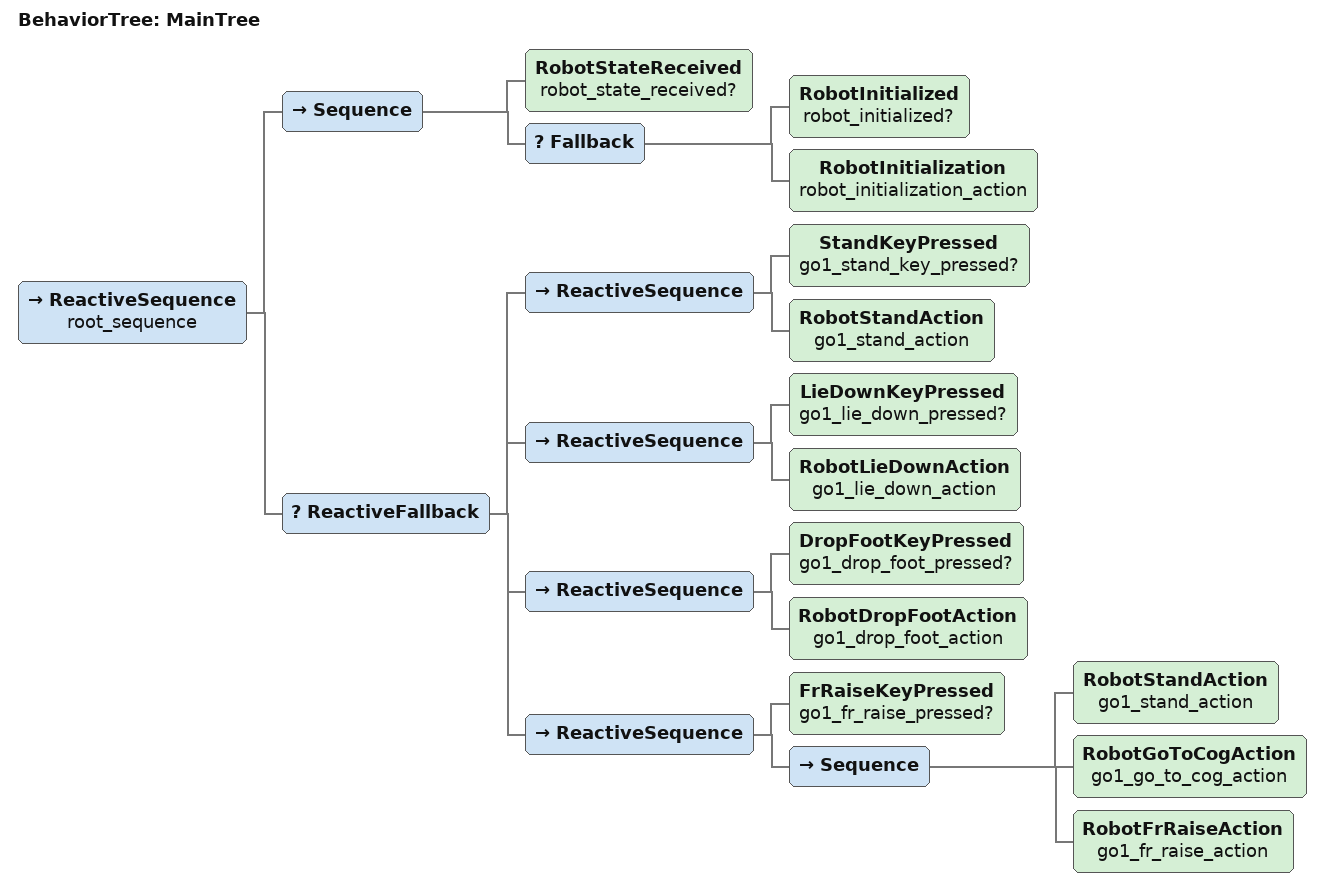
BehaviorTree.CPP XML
<root BTCPP_format="4">
    <BehaviorTree ID="MainTree">
        <ReactiveSequence name="root_sequence">
            <Sequence>
                <RobotStateReceived name="robot_state_received?"/>
                <Fallback>
                    <RobotInitialized name="robot_initialized?"/>
                    <RobotInitialization name="robot_initialization_action" />
                </Fallback>
            </Sequence>

            <ReactiveFallback>
                <ReactiveSequence>
                    <StandKeyPressed name="go1_stand_key_pressed?" />
                    <RobotStandAction name="go1_stand_action"/>
                </ReactiveSequence>

                <ReactiveSequence>
                    <LieDownKeyPressed name="go1_lie_down_pressed?"/>
                    <RobotLieDownAction name="go1_lie_down_action"/>
                </ReactiveSequence>

                <ReactiveSequence>
                    <DropFootKeyPressed name="go1_drop_foot_pressed?"/>
                    <RobotDropFootAction name="go1_drop_foot_action"/>
                </ReactiveSequence>

                <ReactiveSequence>
                    <FrRaiseKeyPressed name="go1_fr_raise_pressed?"/>
                    <Sequence>
                        <RobotStandAction name="go1_stand_action"/>
                        <RobotGoToCogAction name="go1_go_to_cog_action"/>
                        <RobotFrRaiseAction name="go1_fr_raise_action"/>
                    </Sequence>
                </ReactiveSequence>
            </ReactiveFallback>

        </ReactiveSequence>
    </BehaviorTree>
</root>
